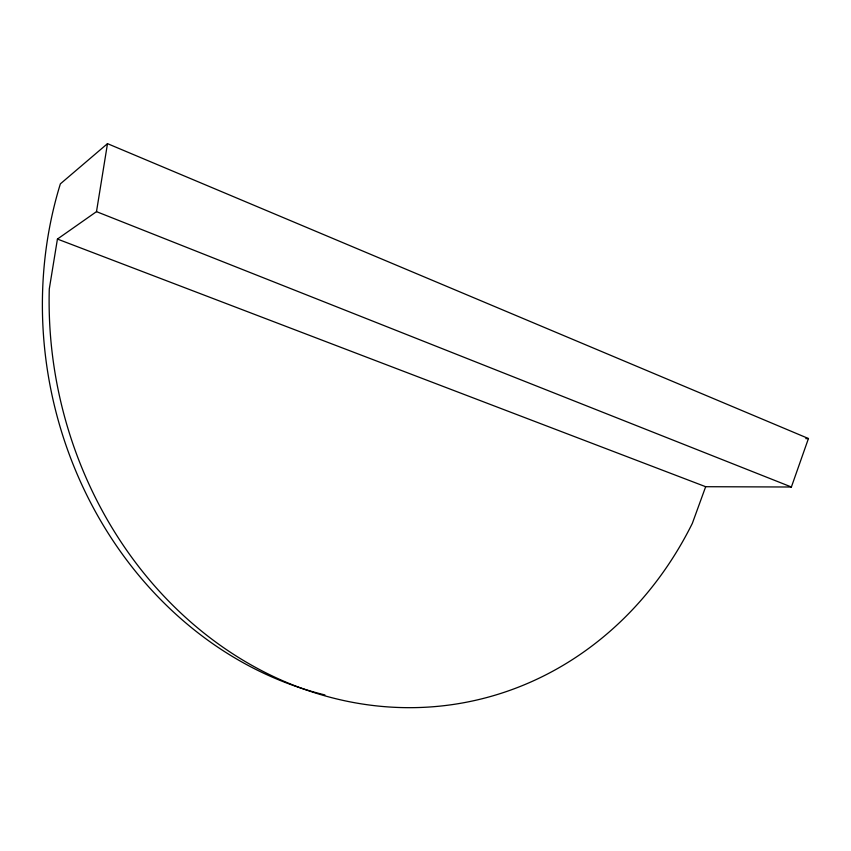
<?xml version="1.0" encoding="UTF-8"?>
<svg xmlns="http://www.w3.org/2000/svg" width="851" height="851" viewBox="0 0 851 851"><rect width="100%" height="100%" fill="white"/><g stroke="black" fill="none" stroke-linecap="round" stroke-linejoin="round"><path stroke-width="1.28" d="M57.432 239.067L96.493 211.644L107.492 143.649L808.45 438.531L791.387 487.006L705.67 486.708L57.432 239.067L49.284 288.989A388.088 340.262 78.3 0 0 301.935 688.416A388.088 340.262 78.3 0 0 692.342 523.354L705.67 486.708M107.492 143.649L60.357 183.869A381.237 335.741 78 0 0 324.912 694.937M805.791 438.637L808.45 438.531M96.493 211.644L791.387 487.006"/></g></svg>
